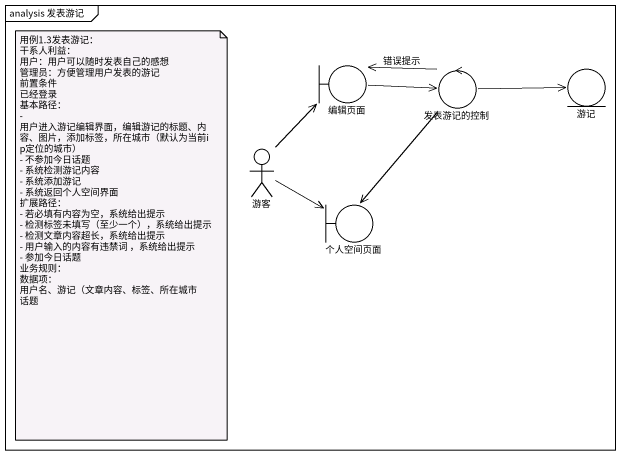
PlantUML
@startuml
mainframe analysis 发表游记
boundary 编辑页面
control 发表游记的控制
entity 游记
actor 游客
boundary 个人空间页面
编辑页面 -right-> 发表游记的控制
发表游记的控制 -left-> 编辑页面 : 错误提示
发表游记的控制 -right-> 游记
发表游记的控制 --> 个人空间页面
游客 -up-> 编辑页面
游客 -right-> 个人空间页面
note as N1
  用例1.3发表游记：
  干系人利益：
  用户：用户可以随时发表自己的感想
  管理员：方便管理用户发表的游记
  前置条件
  已经登录
  基本路径：
  - 用户进入游记编辑界面，编辑游记的标题、内容、图片，添加标签，所在城市（默认为当前ip定位的城市）
  - 不参加今日话题
  - 系统检测游记内容
  - 系统添加游记
  - 系统返回个人空间界面
  扩展路径：
  - 若必填有内容为空，系统给出提示
  - 检测标签未填写（至少一个），系统给出提示
  - 检测文章内容超长，系统给出提示
  - 用户输入的内容有违禁词 ，系统给出提示
  - 参加今日话题
  业务规则：
  数据项：
  用户名、游记（文章内容、标签、所在城市 话题
end note
@enduml
